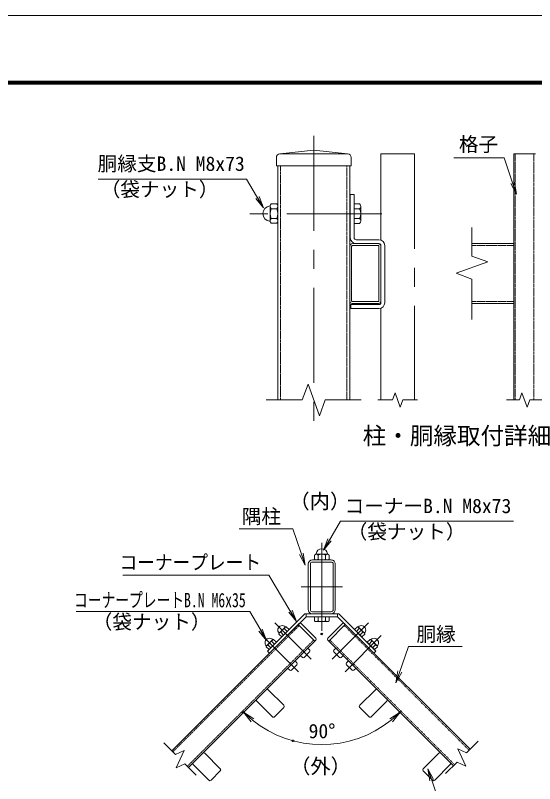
# Model space of a CAD drawing. Units: millimetres, scale not verified. Extents: x -4200 to 4200, y -2970 to 2970.
# Drawn here: x 488 to 2222, y 403 to 2970 of the extents above; entities that cross this region are included whole.
import ezdxf
from ezdxf.enums import TextEntityAlignment as Align

# ---------------------------------------------------------------- set-up
doc = ezdxf.new("R2010")
doc.units = ezdxf.units.MM
doc.header["$LTSCALE"] = 10
doc.header["$PDMODE"] = 32
doc.header["$PDSIZE"] = 5
doc.linetypes.add('USER1', pattern=[50.8, 31.75, -6.35, 6.35, -6.35])
doc.linetypes.add('USER2', pattern=[0.375, 0.25, -0.125])
for name, color, linetype, lineweight in [('0-0_D-STR1', 1, 'Continuous', 18), ('0-1_D-BMK', 2, 'USER1', 13), ('0-5_D-STR3', 3, 'Continuous', 13), ('0-6_D-STR-DIM', 7, 'Continuous', 13), ('0-7_0', 7, 'Continuous', 18), ('0-9_D-TTL-TXT', 7, 'Continuous', 18), ('0-A_D-STR-TXT', 7, 'Continuous', 13), ('0-B_D-TTL', 7, 'Continuous', 18)]:
    doc.layers.add(name, color=color, linetype=linetype, lineweight=lineweight)
doc.layers.add('0-8_Defpoints', color=253, linetype='Continuous')
doc.styles.add('ＭＳ ゴシック', font='')
doc.styles.get('ＭＳ ゴシック').set_extended_font_data('MS Gothic')

# ---------------------------------------------------------------- blocks, each defined once
blk = doc.blocks.new('_Open')
at = {"layer": '0-7_0'}
blk.add_line((-10, 1.667), (0, 0), dxfattribs=at)
blk.add_lwpolyline([(-10, -1.667), (0, 0), (-10, 0)], dxfattribs=at)

msp = doc.modelspace()

# ---------------------------------------------------------------- linework, layer by layer
at = {"layer": '0-0_D-STR1'}
for p, q in [((1484.76, 2519.34), (1371.76, 2507.34)), ((1484.76, 2519.34), (1597.76, 2507.34)), ((1359.76, 2495.34), (1359.76, 2467.34)), ((1371.76, 2507.34), (1597.76, 2507.34)), ((1609.76, 2495.34), (1609.76, 2467.34)), ((2152.68, 2507.34), (2152.68, 1685.07)), ((2152.68, 2507.34), (2224.68, 2507.34)), ((1359.76, 2467.34), (1609.76, 2467.34)), ((1364.76, 1685.07), (1364.76, 2467.34)), ((1604.76, 2467.34), (1604.76, 1685.07)), ((1604.76, 2015.74), (1604.76, 2197.54)), ((1611.16, 2015.74), (1611.16, 2197.54)), ((1614.56, 2207.34), (1700.36, 2207.34)), ((1614.56, 2200.94), (1700.36, 2200.94)), ((1702.36, 2198.94), (1702.36, 2015.74)), ((1708.76, 2198.96), (1708.76, 2015.71)), ((2012.68, 2207.34), (2152.68, 2207.34)), ((1700.36, 2013.74), (1613.16, 2013.74)), ((1700.36, 2007.34), (1613.16, 2007.34)), ((2012.68, 2007.34), (2152.68, 2007.34)), ((1466.38, 1136.47), (1466.38, 984.07)), ((1473.28, 1136.47), (1473.28, 984.07)), ((1480.18, 1150.27), (1542.58, 1150.27)), ((1480.18, 1143.37), (1542.58, 1143.37)), ((1549.48, 984.07), (1549.48, 1136.47)), ((1556.38, 984.07), (1556.38, 1136.47)), ((1480.18, 977.17), (1542.58, 977.17)), ((1466.38, 970.27), (1556.38, 970.27)), ((1480.18, 970.27), (1542.58, 970.27)), ((1010.59, 512.38), (1432.73, 934.52)), ((2006.6, 517.95), (1590.03, 934.52)), ((1065.75, 457.23), (1487.89, 879.37)), ((1951.44, 462.8), (1534.87, 879.37)), ((1332.41, 716.68), (1384.6, 664.5)), ((1690.35, 716.68), (1638.16, 664.5)), ((1294.23, 678.5), (1346.42, 626.31)), ((1728.53, 678.5), (1676.35, 626.31)), ((1353.63, 626.31), (1384.6, 657.28)), ((1669.13, 626.31), (1638.16, 657.28)), ((1120.28, 504.55), (1172.47, 452.37)), ((1902.48, 504.55), (1850.29, 452.37)), ((1082.1, 466.37), (1134.28, 414.18)), ((1940.66, 466.37), (1888.48, 414.18)), ((1141.5, 414.18), (1172.47, 445.15)), ((1881.27, 414.18), (1850.29, 445.15))]:
    msp.add_line(p, q, dxfattribs=at)
at = {"layer": '0-0_D-STR1', "linetype": 'USER1'}
for p, q in [((1708.76, 2507.34), (1708.76, 2219.04)), ((1820.76, 2507.34), (1708.76, 2507.34)), ((1820.76, 2507.34), (1820.76, 1685.07)), ((1708.76, 1991.64), (1708.76, 1685.07))]:
    msp.add_line(p, q, dxfattribs=at)
at = {"layer": '0-0_D-STR1', "linetype": 'USER2'}
for p, q in [((2157.48, 2507.34), (2157.48, 1685.07)), ((2219.88, 2507.34), (2219.88, 1685.07)), ((1373.96, 1685.07), (1373.96, 2467.34)), ((1595.56, 2467.34), (1595.56, 1685.07)), ((2012.68, 2200.94), (2152.68, 2200.94)), ((2012.68, 2013.74), (2152.68, 2013.74)), ((1013.99, 508.99), (1436.13, 931.13)), ((2003.2, 514.56), (1586.63, 931.13)), ((1062.35, 460.62), (1484.49, 882.76)), ((1954.84, 466.19), (1538.27, 882.76))]:
    msp.add_line(p, q, dxfattribs=at)
at = {"layer": '0-0_D-STR1'}
for centre, radius, start, end in [((1371.76, 2495.34), 12, 90, 180), ((1597.76, 2495.34), 12, 0, 90), ((1614.56, 2197.54), 9.8, 89.99999, 180), ((1614.56, 2197.54), 3.4, 89.99998, 180), ((1700.36, 2198.94), 8.4, 359.99951, 90), ((1700.36, 2198.94), 2, 0.00008, 90), ((1613.16, 2015.74), 8.4, 179.9997, 270), ((1613.16, 2015.74), 2, 179.99957, 270), ((1700.36, 2015.74), 2, 270, 0.00008), ((1700.36, 2015.74), 8.4, 270, 359.99971), ((1480.18, 1136.47), 13.8, 90.00002, 179.99999), ((1480.18, 1136.47), 6.9, 90.00002, 179.99999), ((1542.58, 1136.47), 13.8, 0, 90.00002), ((1542.58, 1136.47), 6.9, 0, 90.00002), ((1480.18, 984.07), 13.8, 179.99999, 270.00002), ((1480.18, 984.07), 6.9, 179.99999, 270.00002), ((1542.58, 984.07), 6.9, 270.00002, 0), ((1542.58, 984.07), 13.8, 270.00002, 0), ((1328.81, 713.08), 5.1, 44.99941, 135), ((1693.95, 713.08), 5.1, 45, 135.00059), ((1297.84, 682.1), 5.1, 135, 225), ((1724.92, 682.1), 5.1, 315, 45), ((1380.99, 660.89), 5.1, 315, 44.99941), ((1641.77, 660.89), 5.1, 135.00059, 225), ((1350.02, 629.92), 5.1, 224.99942, 315), ((1672.74, 629.92), 5.1, 225, 315.00058), ((1116.68, 500.94), 5.1, 44.99941, 135), ((1906.09, 500.94), 5.1, 45, 135.00059), ((1085.7, 469.97), 5.1, 135, 225), ((1937.06, 469.97), 5.1, 315, 45), ((1168.86, 448.76), 5.1, 315, 44.99941), ((1853.9, 448.76), 5.1, 135.00059, 225), ((1137.89, 417.79), 5.1, 224.99942, 315), ((1884.87, 417.79), 5.1, 225, 315.00058)]:
    msp.add_arc(centre, radius, start, end, dxfattribs=at)
at = {"layer": '0-1_D-BMK'}
for p, q in [((1484.76, 2567.34), (1484.76, 1569.19)), ((1484.76, 2567.34), (1484.76, 1569.19)), ((1712.13, 2307.34), (1270.98, 2307.34)), ((1511.38, 1207.45), (1511.38, 912.97)), ((1442.08, 1060.27), (1580.68, 1060.27)), ((1354.93, 940.21), (1476.18, 818.96)), ((1667.84, 940.21), (1546.58, 818.96)), ((1312.5, 897.78), (1433.75, 776.53)), ((1710.26, 897.78), (1589.01, 776.53))]:
    msp.add_line(p, q, dxfattribs=at)
at = {"layer": '0-5_D-STR3'}
for p, q in [((1606.76, 2371.34), (1606.76, 2226.54)), ((1606.76, 2371.34), (1619.56, 2371.34)), ((1619.56, 2371.34), (1619.56, 2226.54)), ((1360.76, 2339.98), (1342.76, 2339.98)), ((1619.56, 2339.74), (1619.56, 2274.94)), ((1637.56, 2339.74), (1619.56, 2339.74)), ((1338.76, 2332.52), (1338.76, 2283.13)), ((1338.76, 2332.52), (1338.76, 2283.13)), ((1342.76, 2323.78), (1360.76, 2323.78)), ((1364.76, 2332.52), (1364.76, 2283.13)), ((1364.76, 2332.52), (1364.76, 2283.13)), ((1604.76, 2323.34), (1606.76, 2323.34)), ((1637.56, 2323.54), (1619.56, 2323.54)), ((1641.56, 2332.27), (1641.56, 2282.89)), ((1342.76, 2291.38), (1360.76, 2291.38)), ((1604.76, 2291.34), (1606.76, 2291.34)), ((1637.56, 2291.14), (1619.56, 2291.14)), ((1360.76, 2275.18), (1342.76, 2275.18)), ((1637.56, 2274.94), (1619.56, 2274.94)), ((1625.96, 2220.14), (1702.36, 2220.14)), ((1623.96, 2207.34), (1700.36, 2207.34)), ((1708.76, 2200.95), (1708.76, 2009.75)), ((1721.56, 2200.94), (1721.56, 2009.74)), ((1608.76, 2003.34), (1702.36, 2003.34)), ((1608.76, 2003.34), (1608.76, 1990.54)), ((1608.76, 1990.54), (1702.36, 1990.54)), ((1487.26, 1153.27), (1487.26, 1166.77)), ((1492.86, 1169.77), (1529.9, 1169.77)), ((1492.86, 1169.77), (1529.9, 1169.77)), ((1499.41, 1166.77), (1499.41, 1153.27)), ((1523.71, 1166.77), (1523.71, 1153.27)), ((1535.86, 1153.27), (1535.86, 1166.77)), ((1492.86, 1150.27), (1529.9, 1150.27)), ((1492.86, 1150.27), (1529.9, 1150.27)), ((1454.9, 970.27), (1330.49, 845.85)), ((1458.88, 960.67), (1337.27, 839.06)), ((1454.9, 970.27), (1567.86, 970.27)), ((1458.88, 970.27), (1458.88, 960.67)), ((1458.88, 960.67), (1563.88, 960.67)), ((1487.08, 960.67), (1535.68, 960.67)), ((1487.08, 947.17), (1487.08, 960.67)), ((1499.23, 947.17), (1499.23, 960.67)), ((1523.53, 947.17), (1523.53, 960.67)), ((1535.68, 947.17), (1535.68, 960.67)), ((1563.88, 970.27), (1563.88, 960.67)), ((1563.88, 960.67), (1685.49, 839.06)), ((1567.86, 970.27), (1692.27, 845.85)), ((1389.82, 926.4), (1368.74, 905.31)), ((1392.43, 927.1), (1389.82, 926.4)), ((1392.43, 927.1), (1402.08, 917.45)), ((1435.92, 937.7), (1432.73, 934.52)), ((1432.73, 934.52), (1487.89, 879.37)), ((1442.28, 937.7), (1491.07, 888.91)), ((1492.68, 944.17), (1529.72, 944.17)), ((1580.48, 937.7), (1531.69, 888.91)), ((1590.03, 934.52), (1534.87, 879.37)), ((1586.85, 937.7), (1590.03, 934.52)), ((1586.85, 937.7), (1590.03, 934.52)), ((1630.33, 927.1), (1620.68, 917.45)), ((1630.33, 927.1), (1632.94, 926.4)), ((1632.94, 926.4), (1654.03, 905.31)), ((1368.74, 905.31), (1368.04, 902.7)), ((1368.04, 902.7), (1377.69, 893.05)), ((1374.21, 908.88), (1383.86, 899.23)), ((1402.08, 917.45), (1377.69, 893.05)), ((1386.26, 920.92), (1395.91, 911.27)), ((1620.68, 917.45), (1645.08, 893.05)), ((1636.5, 920.92), (1626.85, 911.27)), ((1648.55, 908.88), (1638.9, 899.23)), ((1654.73, 902.7), (1645.08, 893.05)), ((1654.03, 905.31), (1654.73, 902.7)), ((1347.39, 883.97), (1326.31, 862.89)), ((1359.65, 875.02), (1335.26, 850.62)), ((1343.83, 878.5), (1353.48, 868.85)), ((1350, 884.67), (1347.39, 883.97)), ((1350, 884.67), (1359.65, 875.02)), ((1491.07, 882.55), (1487.89, 879.37)), ((1531.69, 882.55), (1534.87, 879.37)), ((1672.76, 884.67), (1663.11, 875.02)), ((1663.11, 875.02), (1687.5, 850.62)), ((1678.93, 878.5), (1669.28, 868.85)), ((1672.76, 884.67), (1675.37, 883.97)), ((1675.37, 883.97), (1696.45, 862.89)), ((1326.31, 862.89), (1325.61, 860.28)), ((1325.61, 860.28), (1335.26, 850.62)), ((1331.78, 866.45), (1341.43, 856.8)), ((1464.55, 856.03), (1470.98, 848.37)), ((1558.21, 856.03), (1551.78, 848.37)), ((1690.98, 866.45), (1681.33, 856.8)), ((1697.15, 860.28), (1687.5, 850.62)), ((1696.45, 862.89), (1697.15, 860.28)), ((1330.49, 845.85), (1337.27, 839.06)), ((1439.1, 830.58), (1446.76, 824.15)), ((1452.43, 824.4), (1470.74, 842.7)), ((1570.33, 824.4), (1552.02, 842.7)), ((1583.66, 830.58), (1576, 824.15)), ((1692.27, 845.85), (1685.49, 839.06)), ((1410.01, 781.97), (1428.31, 800.27)), ((1422.13, 813.61), (1428.56, 805.94)), ((1600.63, 813.61), (1594.2, 805.94)), ((1612.76, 781.97), (1594.45, 800.27)), ((1396.67, 788.15), (1404.34, 781.72)), ((1626.09, 788.15), (1618.43, 781.72))]:
    msp.add_line(p, q, dxfattribs=at)
for centre, radius, start, end in [((1348.91, 2331.88), 10.17, 127.21089, 232.78911), ((1354.61, 2331.88), 10.17, 307.21089, 52.78911), ((1631.41, 2331.64), 10.17, 307.21089, 52.78911), ((1340.76, 2307.58), 26, 97.16806, 262.83194), ((1337.27, 2335.36), 2, 277.16806, 350.16084), ((1373.57, 2307.58), 34.8, 152.26063, 207.73937), ((1329.96, 2307.58), 34.8, 332.26063, 27.73937), ((1606.76, 2307.34), 34.8, 332.26063, 27.73937), ((1348.96, 2283.28), 10.2, 127.42505, 232.57495), ((1354.57, 2283.28), 10.2, 307.42505, 52.57495), ((1631.37, 2283.04), 10.2, 307.42505, 52.57495), ((1337.27, 2279.8), 2, 16.57981, 82.83194), ((1625.96, 2226.54), 19.2, 180, 270), ((1625.96, 2226.54), 6.4, 180, 270), ((1702.36, 2200.94), 19.2, 0, 90), ((1702.36, 2200.94), 6.4, 0, 90), ((1702.36, 2009.74), 6.4, 270, 0), ((1702.36, 2009.74), 19.2, 270, 0), ((1511.56, 1168.27), 19.5, 7.16806, 172.83194), ((1493.34, 1162.16), 7.63, 37.21089, 142.78911), ((1490.73, 1170.89), 1.5, 279.83916, 352.83194), ((1511.56, 1143.67), 26.1, 62.26063, 117.73937), ((1529.79, 1162.12), 7.65, 37.42505, 142.57495), ((1532.4, 1170.89), 1.5, 187.16806, 253.42019), ((1493.34, 1157.88), 7.63, 217.21089, 322.78911), ((1511.56, 1176.37), 26.1, 242.26063, 297.73937), ((1529.79, 1157.92), 7.65, 217.42505, 322.57495), ((1379.21, 915.92), 14.91, 44.64798, 225.35202), ((1405.65, 912.2), 21.27, 138.1158, 155.77947), ((1439.1, 934.52), 4.5, 45, 135), ((1493.16, 951.78), 7.63, 217.21089, 322.78911), ((1511.38, 970.27), 26.1, 242.26063, 297.73937), ((1529.61, 951.82), 7.65, 217.42505, 322.57495), ((1583.66, 934.52), 4.5, 45, 135), ((1643.55, 915.92), 14.91, 314.64798, 135.35202), ((1617.11, 912.2), 21.27, 24.22053, 41.8842), ((1382.94, 889.48), 21.27, 114.22053, 131.8842), ((1398.73, 896.4), 27.51, 116.96185, 153.03815), ((1624.03, 896.4), 27.51, 26.96185, 63.03815), ((1639.83, 889.48), 21.27, 48.1158, 65.77947), ((1336.79, 873.49), 14.91, 44.64798, 225.35202), ((1356.3, 853.98), 27.51, 116.96185, 153.03815), ((1363.23, 869.77), 21.27, 138.1158, 155.77947), ((1487.89, 885.73), 4.5, 315, 45), ((1534.87, 885.73), 4.5, 135, 225), ((1685.98, 873.49), 14.91, 314.64798, 135.35202), ((1659.53, 869.77), 21.27, 24.22053, 41.8842), ((1666.46, 853.98), 27.51, 26.96185, 63.03815), ((1340.51, 847.05), 21.27, 114.22053, 131.8842), ((1467.77, 845.67), 4.2, 315, 40), ((1554.99, 845.67), 4.2, 140, 225), ((1682.25, 847.05), 21.27, 48.1158, 65.77947), ((1449.46, 827.37), 4.2, 230, 315), ((1573.3, 827.37), 4.2, 225, 310), ((1425.34, 803.24), 4.2, 315, 40), ((1597.42, 803.24), 4.2, 140, 225), ((1407.04, 784.94), 4.2, 230, 315), ((1615.73, 784.94), 4.2, 225, 310)]:
    msp.add_arc(centre, radius, start, end, dxfattribs=at)
at = {"layer": '0-6_D-STR-DIM'}
for p, q in [((2012.68, 2261.05), (2012.68, 2165.82)), ((2065.54, 2146.58), (2012.68, 2165.82)), ((1959.82, 2108.1), (2065.54, 2146.58)), ((2012.68, 2088.86), (1959.82, 2108.1)), ((2012.68, 2088.86), (2012.68, 1953.62)), ((1465.53, 1737.93), (1446.29, 1685.07)), ((1465.53, 1737.93), (1446.29, 1685.07)), ((1504, 1632.21), (1465.53, 1737.93)), ((1504, 1632.21), (1465.53, 1737.93)), ((1756.11, 1708.86), (1747.45, 1685.07)), ((1773.42, 1661.28), (1756.11, 1708.86)), ((2180.02, 1708.86), (2171.36, 1685.07)), ((2197.34, 1661.28), (2180.02, 1708.86)), ((1326.05, 1685.07), (1446.29, 1685.07)), ((1326.05, 1685.07), (1446.29, 1685.07)), ((1523.24, 1685.07), (1504, 1632.21)), ((1523.24, 1685.07), (1504, 1632.21)), ((1523.24, 1685.07), (1643.48, 1685.07)), ((1523.24, 1685.07), (1643.48, 1685.07)), ((1698.59, 1685.07), (1747.45, 1685.07)), ((1782.08, 1685.07), (1773.42, 1661.28)), ((1782.08, 1685.07), (1830.94, 1685.07)), ((2128.51, 1685.07), (2171.36, 1685.07)), ((2205.99, 1685.07), (2197.34, 1661.28)), ((2205.99, 1685.07), (2248.85, 1685.07)), ((1994.33, 505.68), (2033.27, 544.62)), ((1022.87, 500.11), (983.93, 539.05)), ((1022.87, 500.11), (1051.54, 513.48)), ((1051.54, 513.48), (1024.8, 456.13)), ((1965.65, 519.05), (1992.39, 461.7)), ((1994.33, 505.68), (1965.65, 519.05)), ((1024.8, 456.13), (1053.48, 469.5)), ((1092.42, 430.56), (1053.48, 469.5)), ((1924.78, 436.13), (1963.72, 475.07)), ((1992.39, 461.7), (1963.72, 475.07))]:
    msp.add_line(p, q, dxfattribs=at)
msp.add_arc((1511.38, 902.86), 369.62, 231.20351, 308.79649, dxfattribs=at)
at = {"layer": '0-8_Defpoints'}
for p in [(1511.38, 902.86), (1250.02, 641.5), (1772.74, 641.5), (1415.72, 545.83)]:
    msp.add_point(p, dxfattribs=at)
at = {"layer": '0-9_D-TTL-TXT'}
msp.add_point((2127.61, 1579.13), dxfattribs=at)
at = {"layer": '0-A_D-STR-TXT'}
for points in [[(1952.45, 2493.5), (2120.06, 2493.5), (2160.94, 2374.05)], [(765.07, 2423.13), (1260.36, 2423.13), (1315.97, 2328.23)], [(2151.2, 1279.47), (1573.87, 1279.47), (1518.25, 1184.57)], [(1235.19, 1253.74), (1414.79, 1253.74), (1455.67, 1134.29)], [(846.72, 1099.13), (1334.83, 1099.13), (1426.34, 946.04)], [(690.74, 977.77), (1270.62, 977.77), (1326.24, 882.87)], [(1980.37, 861.4), (1800.76, 861.4), (1759.89, 741.95)], [(2086.85, 331.19), (1907.25, 331.19), (1866.37, 450.63)]]:
    msp.add_lwpolyline(points, dxfattribs=at)
at = {"layer": '0-B_D-TTL'}
for points in [[(-4200, -2970), (4200, -2970), (4200, 2970), (-4200, 2970)], [(-3930, 2750), (3930, 2750), (3930, -2750), (-3930, -2750)], [(-3927.5, 2747.5), (3927.5, 2747.5), (3927.5, -2747.5), (-3927.5, -2747.5)], [(-3925, 2745), (3925, 2745), (3925, -2745), (-3925, -2745)], [(-3922.5, 2742.5), (3922.5, 2742.5), (3922.5, -2742.5), (-3922.5, -2742.5)], [(-3920, 2740), (3920, 2740), (3920, -2740), (-3920, -2740)]]:
    msp.add_lwpolyline(points, close=True, dxfattribs=at)

# ---------------------------------------------------------------- block references
at = {"layer": '0-6_D-STR-DIM', "xscale": 4, "yscale": 4}
for p, rotation in [((1250.02, 641.5), 138.10176), ((1772.74, 641.5), 41.89824)]:
    msp.add_blockref('_Open', p, dxfattribs=dict(at, rotation=rotation))
at = {"layer": '0-A_D-STR-TXT', "xscale": 4, "yscale": 4}
for p, rotation in [((2161.58, 2372.16), 288.89187), ((1316.98, 2326.5), 300.37182), ((1517.24, 1182.85), 239.62818), ((1456.31, 1132.4), 288.89187), ((1427.36, 944.32), 300.8674), ((1327.25, 881.14), 300.37182), ((1759.24, 740.06), 251.10813), ((1865.72, 452.53), 108.89187)]:
    msp.add_blockref('_Open', p, dxfattribs=dict(at, rotation=rotation))

# ---------------------------------------------------------------- texts
at = {"layer": '0-6_D-STR-DIM', "style": 'ＭＳ ゴシック'}
msp.add_text('90°', height=48.09, dxfattribs=at).set_placement((1467.45, 539.99), align=Align.BOTTOM_LEFT)
at = {"layer": '0-9_D-TTL-TXT', "style": 'ＭＳ ゴシック'}
msp.add_text('柱・胴縁取付詳細', height=57.7, dxfattribs=at).set_placement((1648.02, 1519.09), align=Align.BOTTOM_LEFT)
at = {"layer": '0-A_D-STR-TXT', "style": 'ＭＳ ゴシック'}
for s, height, p in [('格子', 48.09, (1969.19, 2500.92)), ('胴縁支B.N M8x73', 48.09, (762.79, 2435.97)), ('（袋ナット）', 48.09, (772.98, 2350.2)), ('（内）', 49.49, (1403.62, 1306.75)), ('コーナーB.N M8x73', 48.09, (1587.5, 1292.31)), ('隅柱', 48.09, (1243.93, 1257.25)), ('（袋ナット）', 48.09, (1597.69, 1206.54)), ('（袋ナット）', 48.09, (746.26, 905.23)), ('胴縁', 48.09, (1827.49, 863.78)), ('（外）', 49.49, (1406.03, 421.51))]:
    msp.add_text(s, height=height, dxfattribs=at).set_placement(p, align=Align.BOTTOM_LEFT)
for s, width, p in [('コーナープレート', 0.9, (836.19, 1103.73)), ('コーナープレートB.N M6x35', 0.7, (683.96, 977.72))]:
    msp.add_text(s, height=48.09, dxfattribs=dict(at, width=width)).set_placement(p, align=Align.BOTTOM_LEFT)

doc.saveas('drawing.dxf')
